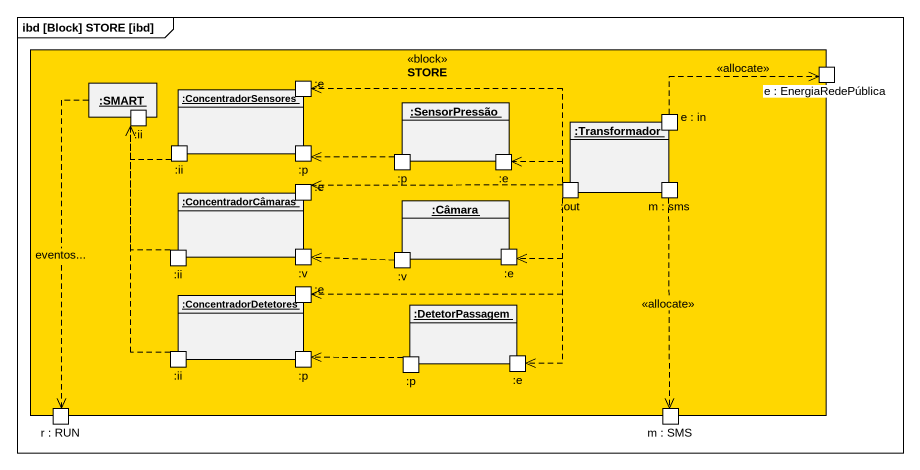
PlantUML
@startuml
mainframe ibd [Block] STORE [ibd]
rectangle STORE <<block>> #FFD700 {
  rectangle ":SMART" as SMART <<object>> {
    port ":ii" as ii
  }
  rectangle ":ConcentradorSensores" as ConcentradorSensores <<object>> {
    port ":e" as e
    port ":ii" as ii_2
    port ":p" as p
  }
  rectangle ":SensorPressão" as SensorPressão <<object>> {
    port ":p" as p_2
    port ":e" as e_3
  }
  port "e : EnergiaRedePública" as e_2
  rectangle ":Transformador" as Transformador <<object>> {
    port "e : in" as e_4
    port ":out" as out
    port "m : sms" as m
  }
  rectangle ":ConcentradorCâmaras" as ConcentradorCâmaras <<object>> {
    port ":e" as e_5
    port ":ii" as ii_3
    port ":v" as v
  }
  rectangle ":Câmara" as Câmara <<object>> {
    port ":v" as v_2
    port ":e" as e_6
  }
  rectangle ":ConcentradorDetetores" as ConcentradorDetetores <<object>> {
    port ":e" as e_7
    port ":ii" as ii_4
    port ":p" as p_3
  }
  rectangle ":DetetorPassagem" as DetetorPassagem <<object>> {
    port ":p" as p_4
    port ":e" as e_8
  }
  port "r : RUN" as r
  port "m : SMS" as m_2
}
SMART ..> r : eventos...
ii_2 .up.> ii
p_2 .left.> p
e_4 .right.> e_2 : <<allocate>>
out .left.> e
out .left.> e_3
out .left.> e_5
out ..> e_6
out .left.> e_7
out ..> e_8
m ..> m_2 : <<allocate>>
ii_3 .up.> ii
v_2 .left.> v
ii_4 .up.> ii
p_4 .left.> p_3
@enduml
